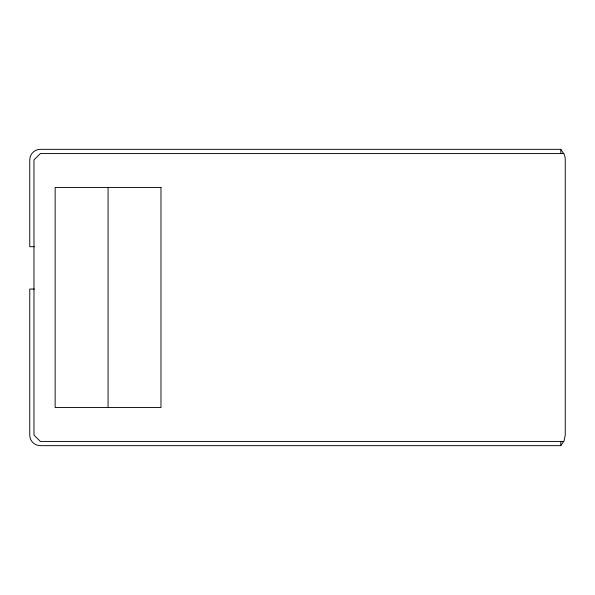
<?xml version="1.0" encoding="UTF-8"?>
<svg xmlns="http://www.w3.org/2000/svg" width="595" height="595" viewBox="0 0 595 595"><rect width="100%" height="100%" fill="white"/><g stroke="black" fill="none" stroke-linecap="round" stroke-linejoin="round"><path stroke-width="0.89" d="M34.346 289.036L29.75 289.036L29.75 435.079A10.584 10.584 0 0 0 40.334 445.662L560.788 445.662L564.12 440.746L565.25 435.079L565.25 159.921A14.816 14.816 0 0 0 564.12 154.254L560.788 149.338L40.334 149.338A10.584 10.584 0 0 0 29.75 159.921L29.75 246.702L34.317 246.702M563.785 441.43L40.334 441.43L33.982 435.079L33.982 159.921L40.334 153.57L563.785 153.57M560.788 149.338L560.788 153.517M560.788 441.483L560.788 445.662M108.067 187.44L108.067 407.56M160.977 187.44L55.149 187.44L55.149 407.56L160.977 407.56L160.977 187.44"/></g></svg>
